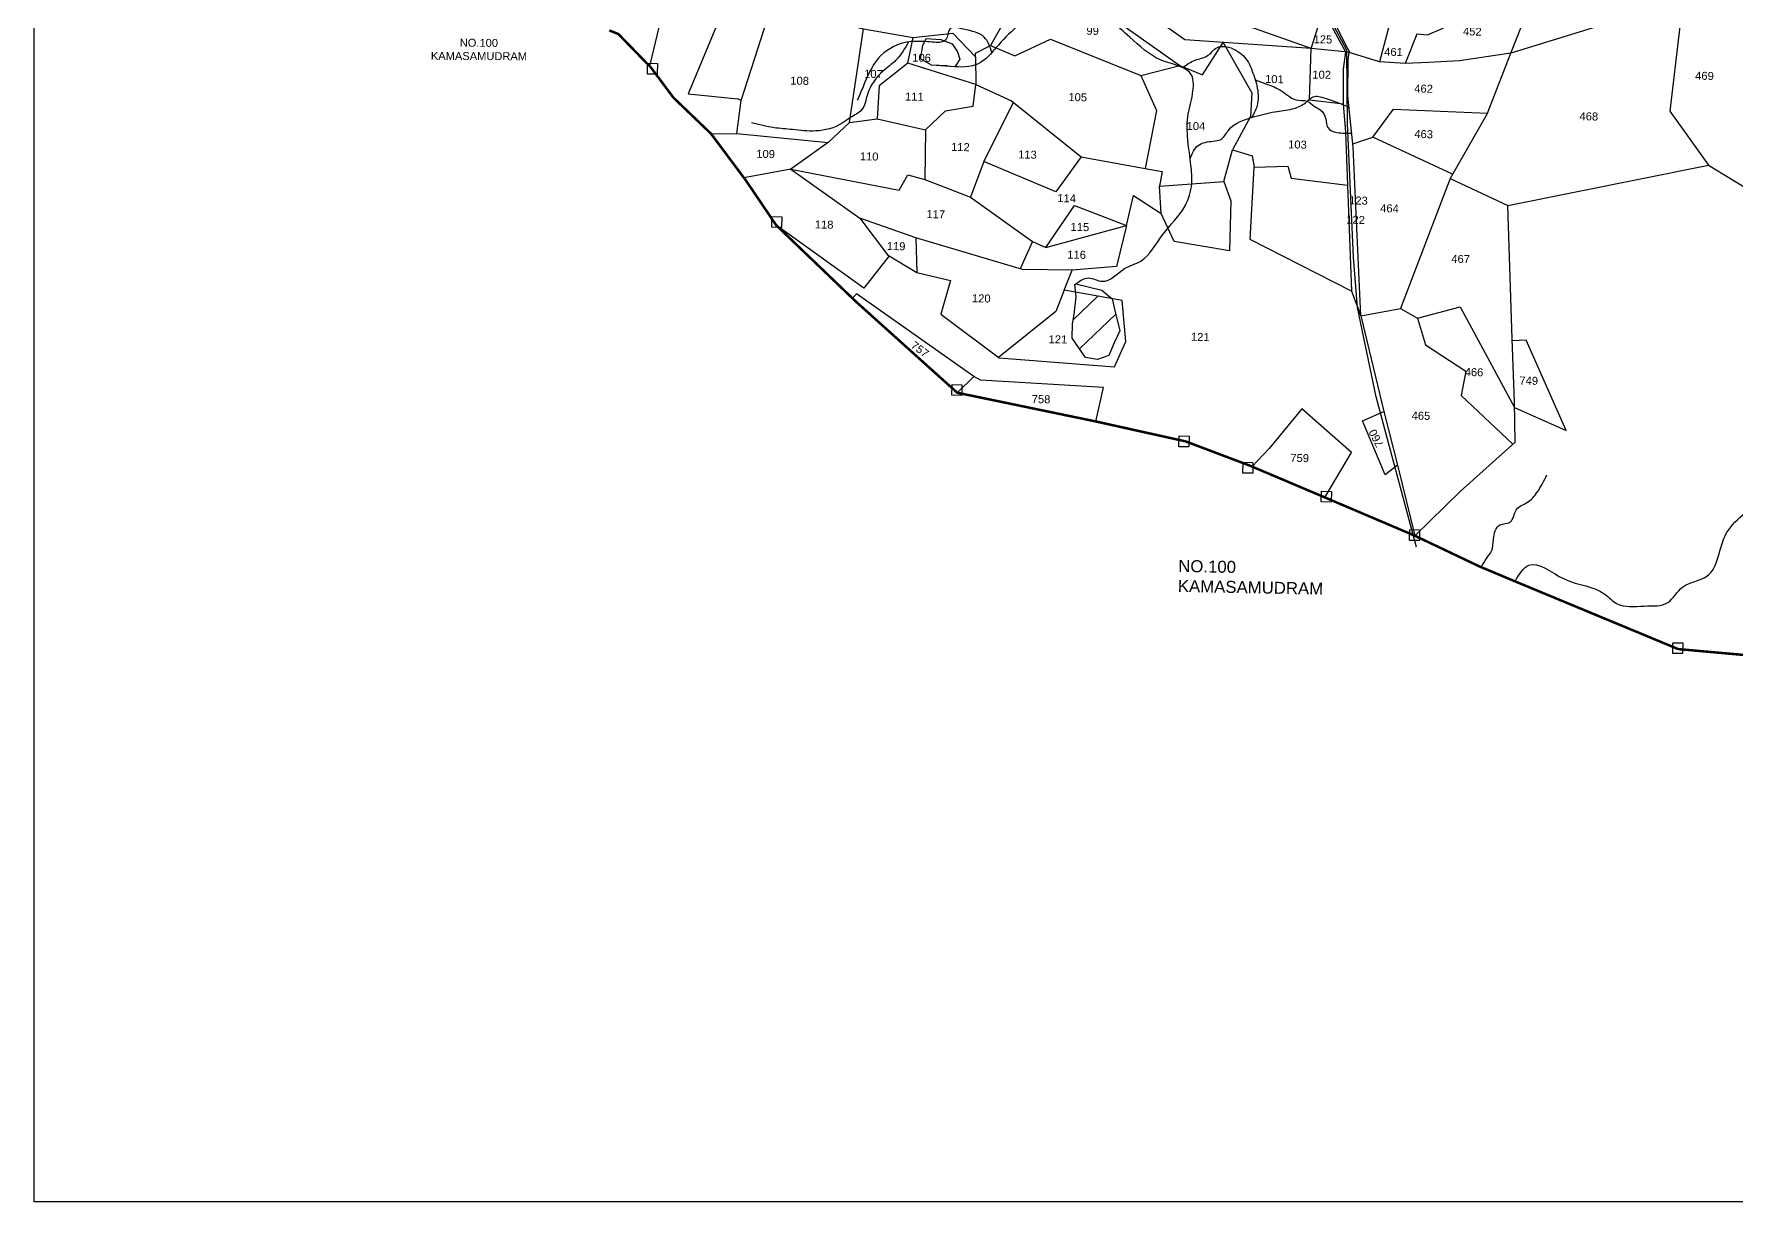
# Model space of a CAD drawing. Header units: millimetres. Extents: x 191531 to 221722, y 1607077 to 1617364.
# Drawn here: x 191531 to 194962, y 1610314 to 1612669 of the extents above; entities that cross this region are included whole.
import ezdxf
from ezdxf.enums import TextEntityAlignment as Align

# ---------------------------------------------------------------- set-up
doc = ezdxf.new("R2010")
doc.units = ezdxf.units.MM
doc.header["$LTSCALE"] = 15
for name, color, linetype in [('BOUNDRY STONES', 240, 'Continuous'), ('PLOTS', 7, 'Continuous'), ('PLOTS NO', 7, 'Continuous'), ('ROADS', 1, 'Continuous'), ('STREAMS', 4, 'Continuous'), ('TEXT', 1, 'Continuous'), ('VILLAGE BOUNDRY', 5, 'Continuous')]:
    doc.layers.add(name, color=color, linetype=linetype)
doc.styles.get("Standard").update_dxf_attribs({"font": 'arial.ttf'})

msp = doc.modelspace()

# ---------------------------------------------------------------- hatches: boundary and pattern name
at = {"layer": 'STREAMS'}
h = msp.add_hatch(dxfattribs=at)
h.set_pattern_fill('ANSI31', color=256, scale=16.1266, angle=-1.1225)
h.set_pattern_definition([(43.8775, (174688.965, 1608020.224), (-35.48904, 36.90756), [])])
h.paths.add_polyline_path([(193623.2, 1612084.6), (193622.4, 1612055.7), (193649.2, 1612016.4), (193673.7, 1612012.7), (193696.5, 1612020.4), (193707.1, 1612046.1), (193718.9, 1612070.5), (193708.9, 1612111.1), (193703.1, 1612134.8), (193629.6, 1612148.1), (193630.6, 1612138.7), (193626.9, 1612103.6)])

# ---------------------------------------------------------------- linework, layer by layer
at = {"layer": 'BOUNDRY STONES'}
for points in [[(192767, 1612609.7), (192786.8, 1612609.3), (192786.4, 1612587.7), (192766.5, 1612588.1)], [(193017.6, 1612300.7), (193037.5, 1612300.4), (193037.1, 1612278.8), (193017.2, 1612279.1)], [(193380.6, 1611962), (193400.5, 1611961.6), (193400.1, 1611940), (193380.2, 1611940.4)], [(193838.2, 1611858.4), (193858.1, 1611858), (193857.6, 1611836.4), (193837.7, 1611836.8)], [(193967, 1611805.3), (193986.9, 1611804.9), (193986.5, 1611783.3), (193966.6, 1611783.7)], [(194125, 1611747), (194144.9, 1611746.6), (194144.5, 1611725), (194124.6, 1611725.4)], [(194302.8, 1611669.5), (194322.7, 1611669.1), (194322.3, 1611647.5), (194302.4, 1611647.9)], [(194833.3, 1611441.5), (194853.2, 1611441.1), (194852.7, 1611419.5), (194832.8, 1611419.9)]]:
    msp.add_lwpolyline(points, close=True, dxfattribs=at)
at = {"layer": 'PLOTS'}
for points in [[(194178.1, 1613388.3), (194145.1, 1613125.6), (194140.7, 1613093.6), (194135.7, 1613036.6), (194141.2, 1612970.7), (194134.9, 1612859.9), (194132.5, 1612822.3), (194125.8, 1612743.7), (194172.3, 1612649.7), (194182.3, 1612631.4)], [(194188.2, 1612447.2), (194228.8, 1612461), (194270, 1612517.2), (194459.3, 1612509.3), (194506.7, 1612630.4), (194540.7, 1612717), (194608, 1612837.3), (194509.4, 1612882.2), (194541, 1612971.6), (194621.4, 1613187.7), (194625.3, 1613193.8)], [(194293.1, 1613003.8), (194281.2, 1612930.5), (194334.4, 1612879.6), (194418, 1612830.7), (194404.6, 1612791.4), (194402, 1612783.9), (194393.3, 1612769.5), (194369.6, 1612680.2), (194338.2, 1612666.3), (194316.9, 1612668.8), (194293.9, 1612609.3)], [(192848, 1612926.9), (192770.9, 1612604.2)], [(193308.7, 1612899.3), (193520, 1612755.5), (193683.9, 1612715.8), (193839.7, 1612605), (193884.9, 1612586.2), (193926.8, 1612651.7), (193984.9, 1612550.4), (193981.8, 1612502.6), (193946, 1612435.4), (193985.1, 1612422.9), (193989.5, 1612400.5), (194057.1, 1612402.6), (194063.9, 1612378.2), (194177.6, 1612364.2)], [(194103.9, 1612639.7), (193957.5, 1612691.5), (193807.5, 1612811.5), (193645.7, 1612871.4), (193641.5, 1612852), (193625, 1612801.1)], [(192964.8, 1612828.1), (192848.9, 1612548.1), (192949.2, 1612537.9)], [(192946.8, 1612468.3), (192955.4, 1612534.7), (193015.8, 1612722.2), (193028.9, 1612793)], [(194250.6, 1612802.9), (194267.6, 1612793.1), (194275.7, 1612771.9), (194273.8, 1612731.5), (194241.6, 1612612.5)], [(193520, 1612755.5), (193458.1, 1612645.4)], [(194853.9, 1612737.6), (194506.7, 1612630.4), (194402.8, 1612614.4), (194340.4, 1612611.4), (194293.9, 1612609.3), (194241.6, 1612612.5), (194178.9, 1612632.4), (194103.9, 1612639.7), (193849.4, 1612656.9), (193698.7, 1612764.4)], [(193015.8, 1612722.2), (193201.9, 1612679.2), (193302, 1612661.9), (193381.9, 1612670.2), (193428.1, 1612622.5), (193428.6, 1612567.3), (193291.5, 1612609.9), (193302, 1612661.9)], [(194168.5, 1612527.4), (194100.9, 1612535.1), (194103.9, 1612639.7), (194128.3, 1612715.5)], [(194128.3, 1612715.5), (194173.2, 1612633), (194168.6, 1612598.2), (194168.5, 1612527.4), (194173.7, 1612471.6), (194177.6, 1612364.2), (194185.6, 1612150), (194204.1, 1612100.8), (194250.3, 1611907.8), (194278.7, 1611796.7), (194313, 1611657.3), (194404.2, 1611746.4), (194515.1, 1611846.1), (194513.7, 1611927.4), (194509.3, 1612054.1), (194500.6, 1612322.8), (194905.1, 1612404.1), (195023.3, 1612332.7), (195208.5, 1612221.6), (195245.6, 1612199.3), (195317.5, 1612409), (195341.8, 1612458.5), (195384.7, 1612546.2), (195403, 1612708.1)], [(194853.9, 1612737.6), (194850.9, 1612718.5), (194827.1, 1612513), (194905.1, 1612404.1)], [(193174, 1612490.3), (193201.9, 1612679.2)], [(193428.1, 1612622.5), (193428.1, 1612630), (193458.1, 1612645.4), (193507.1, 1612625), (193578.7, 1612658.1), (193761, 1612585), (193839.7, 1612605)], [(193291.5, 1612609.9), (193233.6, 1612564.2), (193229.9, 1612497.8)], [(194204.1, 1612100.8), (194188.9, 1612440.5), (194178.3, 1612543.8), (194179, 1612616.6), (194180.5, 1612632.3)], [(193761, 1612585), (193792.8, 1612514.3), (193769.7, 1612397.6)], [(192895.1, 1612467.5), (192946.8, 1612468.3), (193131, 1612450.2), (193174, 1612490.3), (193229.9, 1612497.8), (193326.8, 1612475.9), (193367.5, 1612514), (193422.8, 1612523), (193428.6, 1612567.3), (193500.1, 1612534.1), (193640.9, 1612421.4), (193769.7, 1612397.6), (193803.9, 1612391.3), (193798.5, 1612362.1), (193928.2, 1612371.2), (193946, 1612435.4)], [(192955.4, 1612534.7), (192949.2, 1612537.9)], [(193444.7, 1612412), (193504.5, 1612530.6)], [(194459.3, 1612509.3), (194384.3, 1612377.5), (194500.6, 1612322.8)], [(193326.8, 1612475.9), (193325.6, 1612375.2)], [(193131, 1612450.2), (193055.8, 1612396.5), (192961.2, 1612378.6)], [(194389.2, 1612386.1), (194228.8, 1612461)], [(193640.9, 1612421.4), (193589.4, 1612350.4), (193444.7, 1612412), (193417.8, 1612339.6)], [(194185.6, 1612150), (193981.4, 1612254.6), (193989.5, 1612400.5)], [(193055.8, 1612396.5), (193195, 1612297.4), (193250.5, 1612223.6), (193309.8, 1612188.2), (193377.4, 1612171.8), (193357.7, 1612103.9), (193475.5, 1612015.8), (193708.1, 1611998), (193730.4, 1612048.6), (193723.6, 1612131.2), (193606.8, 1612152.2), (193589.8, 1612109.2), (193474.3, 1612016.7)], [(193055.8, 1612396.5), (193273.7, 1612353.8), (193291.6, 1612385), (193325.6, 1612375.2), (193417.8, 1612339.6), (193542.4, 1612250.2), (193518.1, 1612195.6)], [(193928.2, 1612371.2), (193942.3, 1612332.6), (193939.6, 1612231.5), (193828.4, 1612250.4), (193801.7, 1612306.7), (193798.5, 1612362.1)], [(194384.3, 1612377.5), (194284.4, 1612115.7)], [(193569.8, 1612238.2), (193627.5, 1612323.1), (193731.8, 1612282.5), (193746.2, 1612343), (193801.7, 1612306.7)], [(193606.8, 1612152.2), (193622.7, 1612192.4), (193522.8, 1612194.2), (193307.5, 1612258.1), (193195, 1612297.4)], [(193253.5, 1612221.9), (193203, 1612156.2), (193026.1, 1612283.4)], [(193542.4, 1612250.2), (193569.8, 1612238.2), (193731.8, 1612282.5), (193712.2, 1612199.9), (193622.7, 1612192.4)], [(193307.5, 1612258.1), (193309.8, 1612188.2)], [(193670.4, 1611887.6), (193685.6, 1611955.9), (193437.8, 1611971), (193424.6, 1611978.1), (193188.3, 1612144.8), (193179.9, 1612136)], [(194204.1, 1612100.8), (194284.4, 1612115.7), (194318.6, 1612096), (194334.7, 1612041.8), (194416, 1611988.9), (194406.2, 1611940.3), (194510.4, 1611841.9)], [(194318.6, 1612096), (194404.7, 1612118.7), (194513.9, 1611915.5), (194618.1, 1611869.7), (194537.6, 1612051.3), (194509.5, 1612050.4)], [(193424.6, 1611978.1), (193390.9, 1611945.6)], [(194131.8, 1611734.5), (194185.8, 1611825), (194085.4, 1611913.4), (194019.3, 1611833.2), (193985.4, 1611796.5)], [(194278.1, 1611799.2), (194253.4, 1611780), (194207.8, 1611888.6), (194250.3, 1611907.8)]]:
    msp.add_lwpolyline(points, dxfattribs=at)
at = {"layer": 'ROADS'}
msp.add_lwpolyline([(194316.7, 1611634.3), (194235.1, 1611937), (194197.9, 1612117.3), (194189.4, 1612219), (194177.5, 1612488.5), (194175.9, 1612636.5), (194125.8, 1612730.3)], dxfattribs=at)
at = {"layer": 'STREAMS'}
for points in [[(193370.1, 1612604.5), (193338.8, 1612605.9), (193316.9, 1612618.8), (193321.6, 1612645.9), (193328.7, 1612659.7), (193358.2, 1612657.6), (193380.7, 1612649.3), (193391.8, 1612632.8), (193396.3, 1612618.2), (193386, 1612602.8), (193338.8, 1612605.9)], [(193629.7, 1612165), (193682.7, 1612152.6), (193703.1, 1612134.8), (193708.9, 1612111.1), (193718.9, 1612070.5), (193707.1, 1612046.1), (193696.5, 1612020.4), (193673.7, 1612012.7), (193649.2, 1612016.4), (193622.4, 1612055.7), (193623.2, 1612084.6), (193626.9, 1612103.6), (193630.6, 1612138.7), (193627.8, 1612163.6)]]:
    msp.add_lwpolyline(points, dxfattribs=at)
for points in [[(193627.8, 1612163.6), (193654.9, 1612176.9), (193683.4, 1612170.2), (193728.2, 1612195.7), (193760.7, 1612211.1), (193805.3, 1612264.4), (193850, 1612322.2), (193863.4, 1612366.7), (193861.9, 1612404.4), (193855.7, 1612501.6), (193865.2, 1612548.6), (193863.4, 1612585.4), (193802.1, 1612616), (193738.7, 1612662.5), (193709.6, 1612697.5), (193706.7, 1612731.4), (193660.7, 1612761.1), (193588.9, 1612788.2), (193547, 1612809.3), (193496.4, 1612822.5), (193472.2, 1612836.4), (193444.4, 1612860.3), (193407.5, 1612884.3)], [(193593.5, 1612785.9), (193567.5, 1612758), (193540.2, 1612742), (193532.2, 1612707.9), (193511.5, 1612683.8), (193468.9, 1612640.9), (193446.4, 1612617.1), (193428.3, 1612606.6), (193370.1, 1612604.5)], [(193460.8, 1612631.3), (193445.5, 1612662.4), (193403.5, 1612678.5), (193375.9, 1612678.5), (193368.1, 1612657.2), (193349.6, 1612651.4)], [(193293, 1612652.8), (193267.5, 1612616.1), (193240, 1612592.6), (193210.1, 1612547), (193198.4, 1612515.8), (193175.5, 1612500.2), (193159.1, 1612488.9), (193105.8, 1612473.3), (193059, 1612476.1), (193022.1, 1612479.9), (192976.1, 1612490)], [(193352.2, 1612651.6), (193318.6, 1612653.8), (193285.9, 1612651.6), (193231.8, 1612619.4), (193201.2, 1612562.6), (193189.6, 1612535.7)], [(193846.4, 1612602.2), (193870.4, 1612616), (193895.6, 1612625.2), (193913.8, 1612640.9), (193952.3, 1612636.2), (193977.6, 1612611.5), (193985.4, 1612593.9), (193995.7, 1612559.7), (193995.4, 1612524.7), (193984.6, 1612500.8)], [(193991.5, 1612576.3), (194013, 1612568.4), (194044.7, 1612554.1), (194060.5, 1612542.5), (194073.2, 1612536), (194096.2, 1612533.2), (194110.4, 1612523.2), (194122.4, 1612516), (194133.7, 1612497.8), (194137.6, 1612480.2), (194156.2, 1612470.5), (194186, 1612468.8)], [(193860.3, 1612417.2), (193876.7, 1612444.2), (193906.9, 1612452.8), (193922.3, 1612456.2), (193936.8, 1612473.7), (193988.3, 1612501.8), (194031, 1612511.9), (194066.2, 1612517.8), (194090.2, 1612528.3), (194108, 1612542), (194134.1, 1612538.7), (194177.2, 1612519.2), (194177, 1612519.2)], [(194515.1, 1611565.2), (194542.8, 1611597.9), (194613.8, 1611570.3), (194696.2, 1611539.2), (194719.7, 1611520.6), (194775.4, 1611515.5), (194822.7, 1611522.5), (194852.8, 1611553.7), (194901.6, 1611575.5), (194941.4, 1611662.8), (195010.4, 1611743), (195026.8, 1611825.6), (195068.5, 1611867.3), (195089.2, 1611934), (195122.9, 1611975.9), (195155.4, 1612031.3), (195184.3, 1612056.8), (195197.6, 1612070.2)], [(194446.5, 1611594), (194457.8, 1611611.5), (194467.7, 1611626), (194471.6, 1611650.4), (194484.7, 1611679.1), (194505.2, 1611684.9), (194518.2, 1611710.2), (194539, 1611724), (194559.9, 1611745.2), (194579.3, 1611780)]]:
    msp.add_spline(points, degree=3, dxfattribs=at)
at = {"layer": 'VILLAGE BOUNDRY', "linetype": 'Continuous'}
msp.add_lwpolyline([(191530.7, 1616902.6), (198379.8, 1616902.6), (198379.8, 1610314), (191530.7, 1610314)], close=True, dxfattribs=at)
msp.add_lwpolyline([(195021.5, 1611412.8, 5, 5, 0), (194843.8, 1611428.7, 5, 5, 0), (194515.1, 1611565.2, 5, 5, 0), (194443, 1611595.5, 5, 5, 0), (194313, 1611657.3, 5, 5, 0), (194131.8, 1611734.5, 5, 5, 0), (193979.5, 1611799, 5, 5, 0), (193851.4, 1611847.4, 5, 5, 0), (193670.4, 1611887.6, 5, 5, 0), (193390.9, 1611945.6, 5, 5, 0), (193186.6, 1612129.5, 5, 5, 0), (193026.1, 1612283.4, 5, 5, 0), (192965.5, 1612373, 5, 5, 0), (192895.1, 1612467.5, 5, 5, 0), (192819, 1612540.6, 5, 5, 0), (192773.9, 1612601.1, 5, 5, 0), (192708.1, 1612668.8, 5, 5, 0), (192689.8, 1612676.2, 5, 5, 0)], format="xyseb", dxfattribs=at)

# ---------------------------------------------------------------- texts
at = {"layer": 'PLOTS NO'}
for s, rotation, p in [('99', 358.8775, (193663.9, 1612675.3)), ('452', 358.8775, (194428.9, 1612674)), ('125', 358.8775, (194127.9, 1612658)), ('461', 358.8775, (194270.2, 1612632.7)), ('106', 358.8775, (193319.2, 1612621)), ('108', 358.8775, (193073.4, 1612574.6)), ('107', 358.8775, (193222.2, 1612588.4)), ('101', 358.8775, (194030.1, 1612578)), ('102', 358.8775, (194125.4, 1612586.8)), ('469', 358.8775, (194896.8, 1612584.5)), ('111', 358.8775, (193304.6, 1612542.5)), ('105', 358.8775, (193633.8, 1612541.4)), ('462', 358.8775, (194330.8, 1612558.7)), ('468', 358.8775, (194663.8, 1612502.8)), ('104', 358.8775, (193872, 1612483.2)), ('463', 358.8775, (194330.9, 1612467)), ('109', 358.8775, (193004.9, 1612427)), ('112', 358.8775, (193397.4, 1612440.9)), ('113', 358.8775, (193532.5, 1612425.7)), ('103', 358.8775, (194076.6, 1612446)), ('110', 358.8775, (193213.5, 1612422)), ('114', 358.8775, (193611.5, 1612337.7)), ('123', 358.8775, (194199.5, 1612333.1)), ('117', 358.8775, (193347.7, 1612305.5)), ('122', 358.8775, (194193.7, 1612294.2)), ('464', 358.8775, (194262.1, 1612317.3)), ('118', 358.8775, (193122.8, 1612284.6)), ('115', 358.8775, (193638.1, 1612279.7)), ('119', 358.8775, (193267.8, 1612241.1)), ('116', 358.8775, (193631.6, 1612223.8)), ('467', 358.8775, (194405.4, 1612215.3)), ('120', 358.8775, (193439.5, 1612135.8)), ('121', 358.8775, (193593.9, 1612053.2)), ('121', 358.8775, (193880.8, 1612058.1)), ('757', 323.6351, (193315.8, 1612033.1)), ('466', 358.8775, (194432.4, 1611987)), ('749', 358.8775, (194542.7, 1611969.9)), ('758', 358.8775, (193559.9, 1611932.6)), ('465', 358.8775, (194325.5, 1611899.2)), ('760', 116.7662, (194235, 1611853.5)), ('759', 358.8775, (194081.1, 1611814))]:
    msp.add_text(s, height=16.13, rotation=rotation, dxfattribs=at).set_placement(p, align=Align.MIDDLE_CENTER)
at = {"layer": 'TEXT', "attachment_point": 1}
for s, insert, char_height, width, rotation in [('\\pi84.89984;NO.100 \\P\\pi26.82617;KAMASAMUDRAM', (192303.7, 1612659.6), 16, 244.059, 359.7324), ('NO.100 KAMASAMUDRAM', (193836.6, 1611608.6), 24.19, 292.902, 358.8775), ('NO.100 KAMASAMUDRAM', (193836.6, 1611608.6), 24.19, 292.902, 358.8775)]:
    msp.add_mtext(s, dxfattribs=dict(at, insert=insert, char_height=char_height, width=width, rotation=rotation))

doc.saveas('drawing.dxf')
